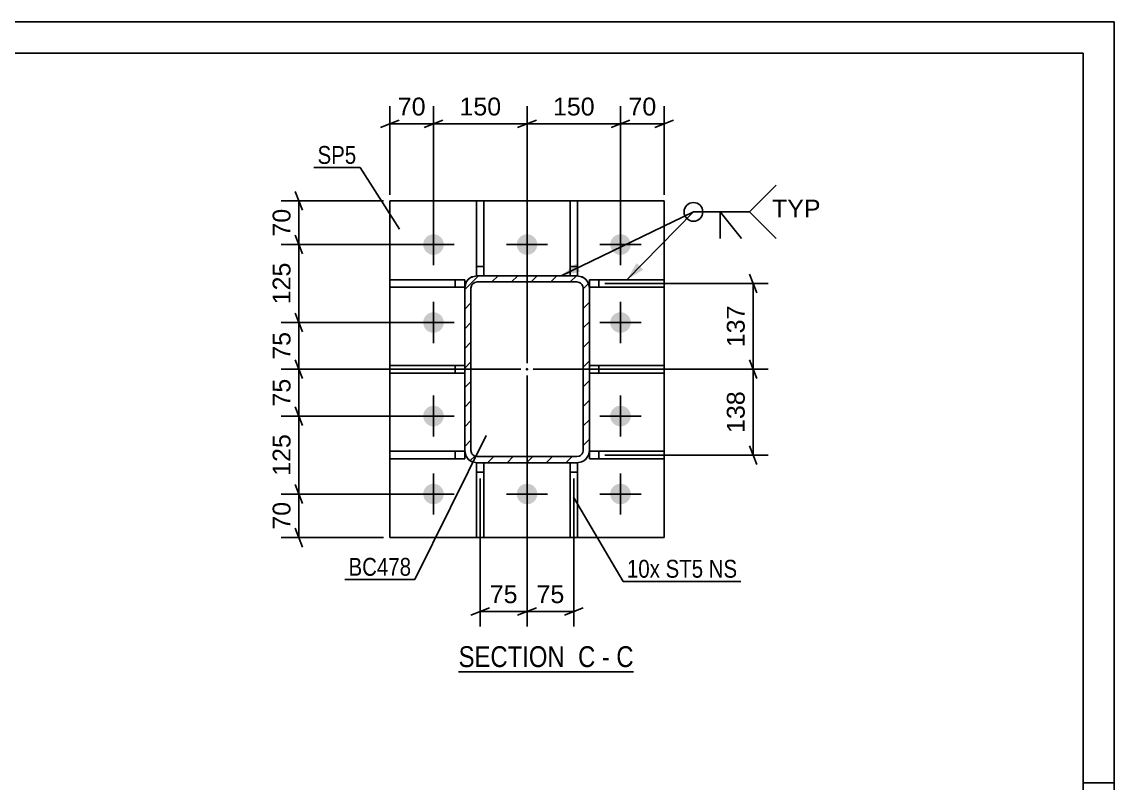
# Model space of a CAD drawing. Header units: millimetres. Extents: x -130 to 464, y -170 to 250.
# Drawn here: x 288.6 to 463.8, y 128.3 to 250.4 of the extents above; entities that cross this region are included whole.
import ezdxf

# ---------------------------------------------------------------- set-up
doc = ezdxf.new("R2010")
doc.units = ezdxf.units.MM
doc.linetypes.add('DXK_LINE_DOT2', pattern=[3.9198, 1.9599, -1.9599])
doc.linetypes.add('DXK_LINE_DOT3', pattern=[5.9187, 2.979, -0.9799, 0.9799, -0.9799])
doc.styles.add('Arial', font='ARIAL.TTF', dxfattribs={"height": 0.2})
doc.styles.add('Arial Narrow', font='ARIALN.TTF', dxfattribs={"height": 0.2})

# ---------------------------------------------------------------- blocks, each defined once
blk = doc.blocks.new('Unknown-284858837-1134')
at = {"color": 5, "linetype": 'Continuous'}
for p, q in [((463.84, 250.42), (-130.16, 250.42)), ((463.84, -169.58), (463.84, 250.42)), ((458.84, 245.42), (-125.16, 245.42)), ((458.84, -164.58), (458.84, 245.42)), ((463.84, 128.42), (458.84, 128.42))]:
    blk.add_line(p, q, dxfattribs=at)
blk = doc.blocks.new('Unknown-284858837-14 - 2770')
at = {"color": 6, "linetype": 'Continuous'}
blk.add_line((358.68, 146.21), (386.75, 146.21), dxfattribs=at)
at = {"color": 0, "linetype": 'Continuous'}
for points in [[(376.79, 146.96), (376.79, 150.46), (358.68, 150.46), (358.68, 146.96)], [(380.61, 146.96), (380.61, 150.46), (377.84, 150.46), (377.84, 146.96)], [(382.93, 146.96), (382.93, 150.46), (381.66, 150.46), (381.66, 146.96)], [(386.75, 146.96), (386.75, 150.46), (383.98, 150.46), (383.98, 146.96)]]:
    blk.add_wipeout(points, dxfattribs=at)
at = {"color": 7, "linetype": 'Continuous', "style": 'Arial Narrow'}
for s, p in [('SECTION ', (358.68, 146.96)), ('C', (377.84, 146.96)), ('C', (383.98, 146.96)), ('-', (381.66, 146.96))]:
    blk.add_text(s, height=3.34, dxfattribs=at).set_placement(p)
blk = doc.blocks.new('Part-284858837-2812 - 2770')
at = {"color": 2, "linetype": 'Continuous'}
for p, q in [((347.65, 180.36), (347.65, 181.56)), ((347.65, 181.56), (359.65, 181.56)), ((359.65, 181.56), (359.65, 180.36)), ((347.65, 180.36), (359.65, 180.36))]:
    blk.add_line(p, q, dxfattribs=at)
at = {"color": 7, "linetype": 'DXK_LINE_DOT2'}
blk.add_line((358.15, 180.36), (358.15, 181.56), dxfattribs=at)
blk = doc.blocks.new('Part-284858837-2787 - 2770')
at = {"color": 2, "linetype": 'Continuous'}
for p, q in [((379.65, 195.31), (391.65, 195.31)), ((391.65, 194.11), (391.65, 195.31)), ((379.65, 194.11), (391.65, 194.11))]:
    blk.add_line(p, q, dxfattribs=at)
at = {"color": 7, "linetype": 'DXK_LINE_DOT2'}
for p, q in [((379.65, 195.31), (379.65, 195.31)), ((379.65, 195.31), (379.65, 194.11)), ((381.15, 194.11), (381.15, 195.31)), ((379.65, 194.11), (379.65, 194.11))]:
    blk.add_line(p, q, dxfattribs=at)
blk = doc.blocks.new('Part-284858837-2792 - 2770')
at = {"color": 2, "linetype": 'Continuous'}
for p, q in [((391.65, 209.06), (379.65, 209.06)), ((379.65, 209.06), (379.65, 207.86)), ((391.65, 209.06), (391.65, 207.86)), ((391.65, 207.86), (379.65, 207.86))]:
    blk.add_line(p, q, dxfattribs=at)
at = {"color": 7, "linetype": 'DXK_LINE_DOT2'}
blk.add_line((381.15, 207.86), (381.15, 209.06), dxfattribs=at)
blk = doc.blocks.new('Part-284858837-2822 - 2770')
at = {"color": 2, "linetype": 'Continuous'}
for p, q in [((376.55, 167.71), (376.55, 179.71)), ((377.75, 179.71), (377.65, 179.71)), ((377.75, 179.71), (377.75, 167.71)), ((377.75, 167.71), (376.55, 167.71))]:
    blk.add_line(p, q, dxfattribs=at)
at = {"color": 7, "linetype": 'DXK_LINE_DOT2'}
for p, q in [((376.55, 179.71), (377.65, 179.71)), ((376.55, 178.21), (377.75, 178.21))]:
    blk.add_line(p, q, dxfattribs=at)
blk = doc.blocks.new('Part-284858837-2797 - 2770')
at = {"color": 2, "linetype": 'Continuous'}
for p, q in [((391.65, 181.56), (379.65, 181.56)), ((379.65, 181.56), (379.65, 180.36)), ((391.65, 181.56), (391.65, 180.36)), ((391.65, 180.36), (379.65, 180.36))]:
    blk.add_line(p, q, dxfattribs=at)
at = {"color": 7, "linetype": 'DXK_LINE_DOT2'}
blk.add_line((381.15, 180.36), (381.15, 181.56), dxfattribs=at)
blk = doc.blocks.new('Part-284858837-2817 - 2770')
at = {"color": 2, "linetype": 'Continuous'}
for p, q in [((361.55, 179.71), (361.66, 179.71)), ((361.55, 167.71), (361.55, 179.71)), ((362.75, 179.71), (362.75, 167.71)), ((362.75, 167.71), (361.55, 167.71))]:
    blk.add_line(p, q, dxfattribs=at)
at = {"color": 7, "linetype": 'DXK_LINE_DOT2'}
for p, q in [((361.66, 179.71), (362.75, 179.71)), ((361.55, 178.21), (362.75, 178.21))]:
    blk.add_line(p, q, dxfattribs=at)
blk = doc.blocks.new('Part-284858837-2802 - 2770')
at = {"color": 2, "linetype": 'Continuous'}
for p, q in [((347.65, 194.11), (347.65, 195.31)), ((347.65, 195.31), (359.65, 195.31)), ((359.65, 195.31), (359.65, 194.11)), ((347.65, 194.11), (359.65, 194.11))]:
    blk.add_line(p, q, dxfattribs=at)
at = {"color": 7, "linetype": 'DXK_LINE_DOT2'}
blk.add_line((358.15, 194.11), (358.15, 195.31), dxfattribs=at)
blk = doc.blocks.new('Part-284858837-2807 - 2770')
at = {"color": 2, "linetype": 'Continuous'}
for p, q in [((347.65, 207.86), (347.65, 209.06)), ((347.65, 209.06), (359.65, 209.06)), ((359.65, 209.06), (359.65, 207.86)), ((347.65, 207.86), (359.65, 207.86))]:
    blk.add_line(p, q, dxfattribs=at)
at = {"color": 7, "linetype": 'DXK_LINE_DOT2'}
blk.add_line((358.15, 207.86), (358.15, 209.06), dxfattribs=at)
blk = doc.blocks.new('Part-284858837-2827 - 2770')
at = {"color": 2, "linetype": 'Continuous'}
for p, q in [((361.55, 209.71), (361.55, 221.71)), ((361.55, 221.71), (362.75, 221.71)), ((362.75, 221.71), (362.75, 209.71)), ((361.65, 209.71), (361.55, 209.71))]:
    blk.add_line(p, q, dxfattribs=at)
at = {"color": 7, "linetype": 'DXK_LINE_DOT2'}
for p, q in [((361.55, 211.21), (362.75, 211.21)), ((361.55, 209.71), (362.75, 209.71))]:
    blk.add_line(p, q, dxfattribs=at)
blk = doc.blocks.new('Part-284858837-2832 - 2770')
at = {"color": 2, "linetype": 'Continuous'}
for p, q in [((376.55, 209.71), (376.55, 221.71)), ((376.55, 221.71), (377.75, 221.71)), ((377.75, 221.71), (377.75, 209.71)), ((377.75, 209.71), (377.66, 209.71))]:
    blk.add_line(p, q, dxfattribs=at)
at = {"color": 7, "linetype": 'DXK_LINE_DOT2'}
for p, q in [((376.55, 211.21), (377.75, 211.21)), ((377.75, 209.71), (376.55, 209.71))]:
    blk.add_line(p, q, dxfattribs=at)
blk = doc.blocks.new('Bolt-284858837-2866 - 2770')
at = {"linetype": 'Continuous'}
for points in [[(353, 214.71, -1), (356.3, 214.71, -1)], [(368, 214.71, -1), (371.3, 214.71, -1)], [(383, 214.71, -1), (386.3, 214.71, -1)], [(353, 202.21, -1), (356.3, 202.21, -1)], [(383, 202.21, -1), (386.3, 202.21, -1)], [(353, 187.21, -1), (356.3, 187.21, -1)], [(383, 187.21, -1), (386.3, 187.21, -1)], [(353, 174.71, -1), (356.3, 174.71, -1)], [(368, 174.71, -1), (371.3, 174.71, -1)], [(383, 174.71, -1), (386.3, 174.71, -1)]]:
    blk.add_hatch(color=1, dxfattribs=at).paths.add_polyline_path(points)
at = {"color": 1, "linetype": 'Continuous'}
for p, q in [((354.65, 211.41), (354.65, 218.01)), ((369.65, 211.41), (369.65, 218.01)), ((384.65, 211.41), (384.65, 218.01)), ((357.95, 214.71), (351.35, 214.71)), ((372.95, 214.71), (366.35, 214.71)), ((387.95, 214.71), (381.35, 214.71)), ((354.65, 198.91), (354.65, 205.51)), ((384.65, 198.91), (384.65, 205.51)), ((357.95, 202.21), (351.35, 202.21)), ((387.95, 202.21), (381.35, 202.21)), ((354.65, 183.91), (354.65, 190.51)), ((384.65, 183.91), (384.65, 190.51)), ((357.95, 187.21), (351.35, 187.21)), ((387.95, 187.21), (381.35, 187.21)), ((354.65, 171.41), (354.65, 178.01)), ((369.65, 171.41), (369.65, 178.01)), ((384.65, 171.41), (384.65, 178.01)), ((357.95, 174.71), (351.35, 174.71)), ((372.95, 174.71), (366.35, 174.71)), ((387.95, 174.71), (381.35, 174.71))]:
    blk.add_line(p, q, dxfattribs=at)
blk = doc.blocks.new('Part-284858837-2882 - 2770')
at = {"linetype": 'Continuous'}
h = blk.add_hatch(dxfattribs=at)
h.set_pattern_fill('', scale=0.7, style=0, pattern_type=0)
h.set_pattern_definition([(45, (379.5012, 208.477), (-1.57154, 1.57154), [])])
h.paths.add_polyline_path([(379.65, 207.71), (379.5, 208.48), (379.07, 209.13), (378.42, 209.56), (377.65, 209.71), (361.65, 209.71), (360.89, 209.56), (360.24, 209.13), (359.81, 208.48), (359.65, 207.71), (359.65, 181.71), (359.81, 180.95), (360.24, 180.3), (360.89, 179.86), (361.65, 179.71), (377.65, 179.71), (378.42, 179.86), (379.07, 180.3), (379.5, 180.95), (379.65, 181.71)])
h.paths.add_polyline_path([(378.58, 181.33), (378.36, 181), (378.04, 180.79), (377.65, 180.71), (361.65, 180.71), (361.27, 180.79), (360.95, 181), (360.73, 181.33), (360.65, 181.71), (360.65, 207.71), (360.73, 208.09), (360.95, 208.42), (361.27, 208.64), (361.65, 208.71), (377.65, 208.71), (378.04, 208.64), (378.36, 208.42), (378.58, 208.09), (378.65, 207.71), (378.65, 181.71)])
blk.add_hatch(color=246, dxfattribs=at).paths.add_polyline_path([(369.65, 194.61, -1), (369.65, 194.81, -1)])
at = {"color": 7, "linetype": 'DXK_LINE_DOT2'}
for p, q in [((360.89, 209.56), (361.65, 209.71)), ((361.65, 208.71), (361.27, 208.64)), ((361.65, 209.71), (377.65, 209.71)), ((361.65, 208.71), (377.65, 208.71)), ((377.65, 209.71), (378.42, 209.56)), ((378.04, 208.64), (377.65, 208.71)), ((359.65, 207.71), (359.81, 208.48)), ((359.65, 181.71), (359.65, 207.71)), ((360.73, 208.09), (360.65, 207.71)), ((360.65, 181.71), (360.65, 207.71)), ((378.65, 207.71), (378.58, 208.09)), ((378.65, 181.71), (378.65, 207.71)), ((379.5, 208.48), (379.65, 207.71)), ((379.65, 207.71), (379.65, 181.71)), ((359.81, 180.95), (359.65, 181.71)), ((360.65, 181.71), (360.73, 181.33)), ((361.27, 180.79), (361.65, 180.71)), ((361.65, 180.71), (377.65, 180.71)), ((377.65, 180.71), (378.04, 180.79)), ((378.58, 181.33), (378.65, 181.71)), ((379.65, 181.71), (379.5, 180.95)), ((361.65, 179.71), (360.89, 179.86)), ((361.65, 179.71), (377.65, 179.71)), ((378.42, 179.86), (377.65, 179.71))]:
    blk.add_line(p, q, dxfattribs=at)
at = {"color": 2, "linetype": 'Continuous'}
for p, q in [((361.65, 209.71), (360.89, 209.56)), ((361.27, 208.64), (361.65, 208.71)), ((361.65, 209.71), (377.65, 209.71)), ((361.65, 208.71), (377.65, 208.71)), ((378.42, 209.56), (377.65, 209.71)), ((377.65, 208.71), (378.04, 208.64)), ((359.81, 208.48), (359.65, 207.71)), ((359.65, 181.71), (359.65, 207.71)), ((360.65, 207.71), (360.73, 208.09)), ((360.65, 181.71), (360.65, 207.71)), ((378.58, 208.09), (378.65, 207.71)), ((378.65, 181.71), (378.65, 207.71)), ((379.65, 207.71), (379.5, 208.48)), ((379.65, 181.71), (379.65, 207.71)), ((359.65, 181.71), (359.81, 180.95)), ((360.73, 181.33), (360.65, 181.71)), ((361.65, 180.71), (361.27, 180.79)), ((361.65, 180.71), (377.65, 180.71)), ((378.04, 180.79), (377.65, 180.71)), ((378.65, 181.71), (378.58, 181.33)), ((379.5, 180.95), (379.65, 181.71)), ((360.89, 179.86), (361.65, 179.71)), ((361.65, 179.71), (377.65, 179.71)), ((377.65, 179.71), (378.42, 179.86))]:
    blk.add_line(p, q, dxfattribs=at)
at = {"color": 7, "linetype": 'DXK_LINE_DOT3'}
blk.add_line((369.65, 194.71), (369.65, 194.71), dxfattribs=at)
at = {"color": 246, "linetype": 'DXK_LINE_DOT2'}
blk.add_line((369.65, 194.71), (369.65, 194.71), dxfattribs=at)
at = {"color": 246, "linetype": 'Continuous'}
blk.add_circle((369.65, 194.71), 0.1, dxfattribs=at)
at = {"color": 7, "linetype": 'DXK_LINE_DOT2'}
for centre, radius, start, end in [((361.65, 207.71), 2, 112.5, 157.5), ((361.65, 207.71), 1, 112.5, 157.5), ((377.65, 207.71), 1, 22.5, 67.5), ((377.65, 207.71), 2, 22.5, 67.5), ((361.65, 181.71), 2, 202.5, 247.5), ((361.65, 181.71), 1, 202.5, 247.5), ((377.65, 181.71), 1, 292.5, 337.5), ((377.65, 181.71), 2, 292.5, 337.5)]:
    blk.add_arc(centre, radius, start, end, dxfattribs=at)
at = {"color": 2, "linetype": 'Continuous'}
for centre, radius, start, end in [((361.65, 207.71), 2, 112.5, 157.5), ((361.65, 207.71), 1, 112.5, 157.5), ((377.65, 207.71), 1, 22.5, 67.5), ((377.65, 207.71), 2, 22.5, 67.5), ((361.65, 181.71), 2, 202.5, 247.5), ((361.65, 181.71), 1, 202.5, 247.5), ((377.65, 181.71), 1, 292.5, 337.5), ((377.65, 181.71), 2, 292.5, 337.5)]:
    blk.add_arc(centre, radius, start, end, dxfattribs=at)
blk = doc.blocks.new('Part-284858837-2909 - 2770')
at = {"color": 2, "linetype": 'Continuous'}
for p, q in [((347.65, 167.71), (347.65, 221.71)), ((347.65, 221.71), (391.65, 221.71)), ((391.65, 221.71), (391.65, 167.71)), ((391.65, 167.71), (347.65, 167.71))]:
    blk.add_line(p, q, dxfattribs=at)
blk = doc.blocks.new('StraightDimension-284858837-2939 - 2770')
at = {"color": 7, "linetype": 'Continuous'}
for p, q in [((370.65, 194.71), (408.32, 194.71)), ((406.52, 193.21), (405.32, 196.21)), ((405.92, 180.96), (405.92, 194.71)), ((405.32, 182.46), (406.52, 179.46)), ((382.15, 180.96), (408.32, 180.96))]:
    blk.add_line(p, q, dxfattribs=at)
at = {"color": 0}
blk.add_wipeout([(405.17, 191.77), (400.97, 191.77), (400.97, 183.9), (405.17, 183.9)], dxfattribs=at)
at = {"color": 3, "style": 'Arial'}
blk.add_text('138', height=2.865, rotation=90.0002, dxfattribs=at).set_placement((404.57, 184.5))
blk = doc.blocks.new('StraightDimension-284858837-6850 - 2770')
at = {"color": 7, "linetype": 'Continuous'}
for p, q in [((332.46, 188.71), (333.66, 185.71)), ((353.65, 187.21), (330.21, 187.21)), ((333.06, 174.71), (333.06, 187.21)), ((333.66, 173.21), (332.46, 176.21)), ((353.65, 174.71), (330.21, 174.71))]:
    blk.add_line(p, q, dxfattribs=at)
at = {"color": 0}
blk.add_wipeout([(332.31, 184.9), (328.11, 184.9), (328.11, 177.03), (332.31, 177.03)], dxfattribs=at)
at = {"color": 3, "style": 'Arial'}
blk.add_text('125', height=2.865, rotation=90.0002, dxfattribs=at).set_placement((331.71, 177.63))
blk = doc.blocks.new('StraightDimension-284858837-3010 - 2770')
at = {"color": 7, "linetype": 'Continuous'}
for p, q in [((384.65, 215.71), (384.65, 236.91)), ((391.65, 222.71), (391.65, 236.91)), ((383.15, 233.46), (386.15, 234.66)), ((384.65, 234.06), (391.65, 234.06)), ((393.15, 234.66), (390.15, 233.46))]:
    blk.add_line(p, q, dxfattribs=at)
at = {"color": 0}
blk.add_wipeout([(390.98, 234.81), (390.98, 239.01), (385.33, 239.01), (385.33, 234.81)], dxfattribs=at)
at = {"color": 3, "style": 'Arial'}
blk.add_text('70', height=2.865, dxfattribs=at).set_placement((385.93, 235.41))
blk = doc.blocks.new('StraightDimension-284858837-6848 - 2770')
at = {"color": 7, "linetype": 'Continuous'}
for p, q in [((332.46, 203.71), (333.66, 200.71)), ((353.65, 202.21), (330.21, 202.21)), ((333.06, 194.71), (333.06, 202.21)), ((368.65, 194.71), (330.21, 194.71)), ((333.66, 193.21), (332.46, 196.21))]:
    blk.add_line(p, q, dxfattribs=at)
at = {"color": 0}
blk.add_wipeout([(332.31, 201.29), (328.11, 201.29), (328.11, 195.64), (332.31, 195.64)], dxfattribs=at)
at = {"color": 3, "style": 'Arial'}
blk.add_text('75', height=2.865, rotation=90.0002, dxfattribs=at).set_placement((331.71, 196.24))
blk = doc.blocks.new('StraightDimension-284858837-2923 - 2770')
at = {"color": 7, "linetype": 'Continuous'}
for p, q in [((369.65, 193.71), (369.65, 153.46)), ((362.15, 177.21), (362.15, 153.46)), ((360.65, 155.26), (363.65, 156.46)), ((371.15, 156.46), (368.15, 155.26)), ((362.15, 155.86), (369.65, 155.86))]:
    blk.add_line(p, q, dxfattribs=at)
at = {"color": 0}
blk.add_wipeout([(368.73, 156.61), (368.73, 160.81), (363.08, 160.81), (363.08, 156.61)], dxfattribs=at)
at = {"color": 3, "style": 'Arial'}
blk.add_text('75', height=2.865, dxfattribs=at).set_placement((363.68, 157.21))
blk = doc.blocks.new('StraightDimension-284858837-2931 - 2770')
at = {"color": 7, "linetype": 'Continuous'}
for p, q in [((369.65, 193.71), (369.65, 153.46)), ((377.15, 177.21), (377.15, 153.46)), ((368.15, 155.26), (371.15, 156.46)), ((378.65, 156.46), (375.65, 155.26)), ((369.65, 155.86), (377.15, 155.86))]:
    blk.add_line(p, q, dxfattribs=at)
at = {"color": 0}
blk.add_wipeout([(376.23, 156.61), (376.23, 160.81), (370.58, 160.81), (370.58, 156.61)], dxfattribs=at)
at = {"color": 3, "style": 'Arial'}
blk.add_text('75', height=2.865, dxfattribs=at).set_placement((371.18, 157.21))
blk = doc.blocks.new('StraightDimension-284858837-2947 - 2770')
at = {"color": 7, "linetype": 'Continuous'}
for p, q in [((406.52, 206.96), (405.32, 209.96)), ((382.15, 208.46), (408.32, 208.46)), ((405.92, 194.71), (405.92, 208.46)), ((370.65, 194.71), (408.32, 194.71)), ((405.32, 196.21), (406.52, 193.21))]:
    blk.add_line(p, q, dxfattribs=at)
at = {"color": 0}
blk.add_wipeout([(405.17, 205.52), (400.97, 205.52), (400.97, 197.65), (405.17, 197.65)], dxfattribs=at)
at = {"color": 3, "style": 'Arial'}
blk.add_text('137', height=2.865, rotation=90.0002, dxfattribs=at).set_placement((404.57, 198.25))
blk = doc.blocks.new('StraightDimension-284858837-3020 - 2770')
at = {"color": 7, "linetype": 'Continuous'}
for p, q in [((369.65, 195.71), (369.65, 236.91)), ((384.65, 215.71), (384.65, 236.91)), ((371.15, 234.66), (368.15, 233.46)), ((369.65, 234.06), (384.65, 234.06)), ((383.15, 233.46), (386.15, 234.66))]:
    blk.add_line(p, q, dxfattribs=at)
at = {"color": 0}
blk.add_wipeout([(381.09, 234.81), (381.09, 239.01), (373.22, 239.01), (373.22, 234.81)], dxfattribs=at)
at = {"color": 3, "style": 'Arial'}
blk.add_text('150', height=2.865, dxfattribs=at).set_placement((373.82, 235.41))
blk = doc.blocks.new('StraightDimension-284858837-3031 - 2770')
at = {"color": 7, "linetype": 'Continuous'}
for p, q in [((354.65, 215.71), (354.65, 236.91)), ((369.65, 195.71), (369.65, 236.91)), ((356.15, 234.66), (353.15, 233.46)), ((354.65, 234.06), (369.65, 234.06)), ((368.15, 233.46), (371.15, 234.66))]:
    blk.add_line(p, q, dxfattribs=at)
at = {"color": 0}
blk.add_wipeout([(366.09, 234.81), (366.09, 239.01), (358.22, 239.01), (358.22, 234.81)], dxfattribs=at)
at = {"color": 3, "style": 'Arial'}
blk.add_text('150', height=2.865, dxfattribs=at).set_placement((358.82, 235.41))
blk = doc.blocks.new('StraightDimension-284858837-3042 - 2770')
at = {"color": 7, "linetype": 'Continuous'}
for p, q in [((347.65, 222.71), (347.65, 236.91)), ((354.65, 215.71), (354.65, 236.91)), ((346.15, 233.46), (349.15, 234.66)), ((347.65, 234.06), (354.65, 234.06)), ((356.15, 234.66), (353.15, 233.46))]:
    blk.add_line(p, q, dxfattribs=at)
at = {"color": 0}
blk.add_wipeout([(353.98, 234.81), (353.98, 239.01), (348.33, 239.01), (348.33, 234.81)], dxfattribs=at)
at = {"color": 3, "style": 'Arial'}
blk.add_text('70', height=2.865, dxfattribs=at).set_placement((348.93, 235.41))
blk = doc.blocks.new('StraightDimension-284858837-6846 - 2770')
at = {"color": 7, "linetype": 'Continuous'}
for p, q in [((332.46, 223.21), (333.66, 220.21)), ((346.65, 221.71), (330.21, 221.71)), ((333.06, 214.71), (333.06, 221.71)), ((333.66, 213.21), (332.46, 216.21)), ((353.65, 214.71), (330.21, 214.71))]:
    blk.add_line(p, q, dxfattribs=at)
at = {"color": 0}
blk.add_wipeout([(332.31, 221.04), (328.11, 221.04), (328.11, 215.39), (332.31, 215.39)], dxfattribs=at)
at = {"color": 3, "style": 'Arial'}
blk.add_text('70', height=2.865, rotation=90.0002, dxfattribs=at).set_placement((331.71, 215.99))
blk = doc.blocks.new('StraightDimension-284858837-6847 - 2770')
at = {"color": 7, "linetype": 'Continuous'}
for p, q in [((333.66, 213.21), (332.46, 216.21)), ((353.65, 214.71), (330.21, 214.71)), ((333.06, 202.21), (333.06, 214.71)), ((332.46, 203.71), (333.66, 200.71)), ((353.65, 202.21), (330.21, 202.21))]:
    blk.add_line(p, q, dxfattribs=at)
at = {"color": 0}
blk.add_wipeout([(332.31, 212.4), (328.11, 212.4), (328.11, 204.53), (332.31, 204.53)], dxfattribs=at)
at = {"color": 3, "style": 'Arial'}
blk.add_text('125', height=2.865, rotation=90.0002, dxfattribs=at).set_placement((331.71, 205.13))
blk = doc.blocks.new('StraightDimension-284858837-6849 - 2770')
at = {"color": 7, "linetype": 'Continuous'}
for p, q in [((368.65, 194.71), (330.21, 194.71)), ((332.46, 196.21), (333.66, 193.21)), ((333.06, 187.21), (333.06, 194.71)), ((333.66, 185.71), (332.46, 188.71)), ((353.65, 187.21), (330.21, 187.21))]:
    blk.add_line(p, q, dxfattribs=at)
at = {"color": 0}
blk.add_wipeout([(332.31, 193.79), (328.11, 193.79), (328.11, 188.14), (332.31, 188.14)], dxfattribs=at)
at = {"color": 3, "style": 'Arial'}
blk.add_text('75', height=2.865, rotation=90.0002, dxfattribs=at).set_placement((331.71, 188.74))
blk = doc.blocks.new('StraightDimension-284858837-6851 - 2770')
at = {"color": 7, "linetype": 'Continuous'}
for p, q in [((332.46, 176.21), (333.66, 173.21)), ((353.65, 174.71), (330.21, 174.71)), ((333.06, 167.71), (333.06, 174.71)), ((333.66, 166.21), (332.46, 169.21)), ((346.65, 167.71), (330.21, 167.71))]:
    blk.add_line(p, q, dxfattribs=at)
at = {"color": 0}
blk.add_wipeout([(332.31, 174.04), (328.11, 174.04), (328.11, 168.39), (332.31, 168.39)], dxfattribs=at)
at = {"color": 3, "style": 'Arial'}
blk.add_text('70', height=2.865, rotation=90.0002, dxfattribs=at).set_placement((331.71, 168.99))
blk = doc.blocks.new('Mark-284858837-2878 - 2770')
at = {"color": 0}
blk.add_wipeout([(351.07, 161.6), (351.07, 164.6), (341.02, 164.6), (341.02, 161.6)], dxfattribs=at)
blk.add_wipeout([(351.07, 161.6), (351.07, 164.6), (341.02, 164.6), (341.02, 161.6)], dxfattribs=at)
at = {"color": 30, "linetype": 'Continuous'}
for p in [(363.1, 184.1), (340.42, 161)]:
    blk.add_line(p, (351.67, 161), dxfattribs=at)
at = {"color": 3, "style": 'Arial Narrow'}
blk.add_text('BC478', height=2.863, dxfattribs=at).set_placement((341.02, 161.6))
blk = doc.blocks.new('Mark-284858837-2905 - 2770')
at = {"color": 0}
blk.add_wipeout([(342.26, 227.65), (342.26, 230.65), (336.05, 230.65), (336.05, 227.65)], dxfattribs=at)
blk.add_wipeout([(342.26, 227.65), (342.26, 230.65), (336.05, 230.65), (336.05, 227.65)], dxfattribs=at)
at = {"color": 30, "linetype": 'Continuous'}
for p in [(335.45, 227.05), (349.18, 217.19)]:
    blk.add_line(p, (342.86, 227.05), dxfattribs=at)
at = {"color": 3, "style": 'Arial Narrow'}
blk.add_text('SP5', height=2.863, dxfattribs=at).set_placement((336.05, 227.65))
blk = doc.blocks.new('MarkSet-284858837-3074 - 2770')
at = {"color": 0}
for points in [[(390.98, 161.29), (390.98, 164.29), (385.68, 164.29), (385.68, 161.29)], [(397.9, 161.29), (397.9, 164.29), (391.88, 164.29), (391.88, 161.29)], [(403.37, 161.29), (403.37, 164.29), (398.8, 164.29), (398.8, 161.29)]]:
    blk.add_wipeout(points, dxfattribs=at)
for points in [[(390.98, 161.29), (390.98, 164.29), (385.68, 164.29), (385.68, 161.29)], [(397.9, 161.29), (397.9, 164.29), (391.88, 164.29), (391.88, 161.29)], [(403.37, 161.29), (403.37, 164.29), (398.8, 164.29), (398.8, 161.29)]]:
    blk.add_wipeout(points, dxfattribs=at)
at = {"color": 30, "linetype": 'Continuous'}
for p, q in [((377.13, 174.18), (385.08, 160.69)), ((385.08, 160.69), (403.97, 160.69))]:
    blk.add_line(p, q, dxfattribs=at)
at = {"color": 3, "style": 'Arial Narrow'}
for s, p in [('10x', (385.68, 161.29)), ('ST5', (391.88, 161.29)), ('NS', (398.8, 161.29))]:
    blk.add_text(s, height=2.863, dxfattribs=at).set_placement(p)
blk = doc.blocks.new('WeldMark-284858837-6083 - 2770')
at = {"linetype": 'Continuous'}
for points in [[(378.18, 210.34), (375.15, 209.71), (377.53, 211.69)], [(388.29, 210.68), (385.65, 209.06), (387.22, 211.73)]]:
    blk.add_hatch(color=30, dxfattribs=at).paths.add_polyline_path(points)
at = {"color": 30, "linetype": 'Continuous'}
for p, q in [((375.15, 209.71), (396.35, 219.95)), ((385.65, 209.06), (396.35, 219.95)), ((396.35, 219.95), (405.35, 219.95))]:
    blk.add_line(p, q, dxfattribs=at)
at = {"color": 3, "linetype": 'Continuous'}
for q in [(404.06, 215.66), (400.64, 215.66)]:
    blk.add_line((400.64, 219.95), q, dxfattribs=at)
for start, end in [(90, 270), (270, 90)]:
    blk.add_arc((396.35, 219.95), 1.5, start, end, dxfattribs=at)
at = {"color": 0, "linetype": 'Continuous'}
blk.add_wipeout([(416.73, 219.05), (416.73, 222.05), (408.95, 222.05), (408.95, 219.05)], dxfattribs=at)
blk.add_wipeout([(416.73, 219.05), (416.73, 222.05), (408.95, 222.05), (408.95, 219.05)], dxfattribs=at)
at = {"color": 3, "linetype": 'Continuous'}
for q in [(409.64, 224.24), (409.64, 215.66)]:
    blk.add_line((405.35, 219.95), q, dxfattribs=at)
at = {"color": 3, "linetype": 'Continuous', "style": 'Arial'}
blk.add_text('TYP', height=2.865, dxfattribs=at).set_placement((408.95, 219.05))

msp = doc.modelspace()

# ---------------------------------------------------------------- block references
for name in ['Unknown-284858837-1134', 'Part-284858837-2909 - 2770', 'Part-284858837-2827 - 2770', 'Part-284858837-2832 - 2770', 'Bolt-284858837-2866 - 2770', 'Part-284858837-2807 - 2770', 'Part-284858837-2882 - 2770', 'Part-284858837-2792 - 2770', 'Part-284858837-2802 - 2770', 'Part-284858837-2787 - 2770', 'Part-284858837-2812 - 2770', 'Part-284858837-2797 - 2770', 'Part-284858837-2817 - 2770', 'Part-284858837-2822 - 2770']:
    msp.add_blockref(name, (0, 0))

# ---------------------------------------------------------------- next in the draw order: block references
for name in ['StraightDimension-284858837-3010 - 2770', 'StraightDimension-284858837-6848 - 2770', 'StraightDimension-284858837-2939 - 2770', 'StraightDimension-284858837-6850 - 2770', 'Unknown-284858837-14 - 2770']:
    msp.add_blockref(name, (0, 0))

# ---------------------------------------------------------------- next in the draw order: block references
for name in ['StraightDimension-284858837-2923 - 2770', 'StraightDimension-284858837-6851 - 2770']:
    msp.add_blockref(name, (0, 0))

# ---------------------------------------------------------------- next in the draw order: block references
for name in ['StraightDimension-284858837-2931 - 2770', 'Mark-284858837-2878 - 2770']:
    msp.add_blockref(name, (0, 0))

# ---------------------------------------------------------------- next in the draw order: block references
for name in ['StraightDimension-284858837-2947 - 2770', 'MarkSet-284858837-3074 - 2770']:
    msp.add_blockref(name, (0, 0))

# ---------------------------------------------------------------- next in the draw order: block references
msp.add_blockref('StraightDimension-284858837-3020 - 2770', (0, 0))

# ---------------------------------------------------------------- next in the draw order: block references
for name in ['StraightDimension-284858837-3031 - 2770', 'WeldMark-284858837-6083 - 2770']:
    msp.add_blockref(name, (0, 0))

# ---------------------------------------------------------------- next in the draw order: block references
for name in ['StraightDimension-284858837-3042 - 2770', 'StraightDimension-284858837-6849 - 2770']:
    msp.add_blockref(name, (0, 0))

# ---------------------------------------------------------------- next in the draw order: block references
msp.add_blockref('StraightDimension-284858837-6846 - 2770', (0, 0))

# ---------------------------------------------------------------- next in the draw order: block references
for name in ['Mark-284858837-2905 - 2770', 'StraightDimension-284858837-6847 - 2770']:
    msp.add_blockref(name, (0, 0))

doc.saveas('drawing.dxf')
